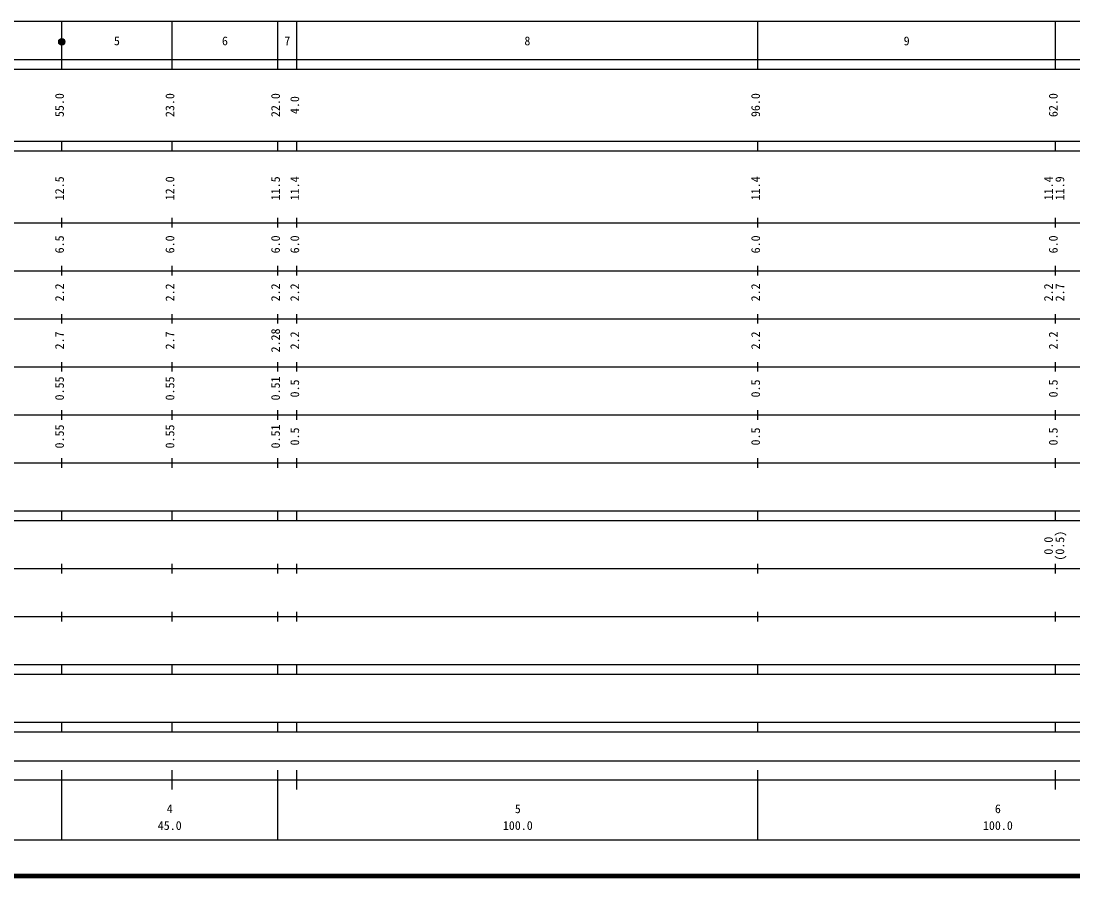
# Model space of a CAD drawing. Units: millimetres on the paper, enlarged 1000 times. Extents: x 40000 to 680000, y 20000 to 380000.
# Drawn here: x 314526 to 533642, y 20000 to 198000 of the extents above; entities that cross this region are included whole.
import ezdxf
from ezdxf.enums import TextEntityAlignment as Align

# ---------------------------------------------------------------- set-up
doc = ezdxf.new("R2010")
doc.units = ezdxf.units.MM
doc.header["$LTSCALE"] = 1000
doc.layers.add('M-TTL', color=2, linetype='Continuous', lineweight=140)
doc.layers.add('M-TTL-BAND', color=7, linetype='Continuous', lineweight=25)
doc.styles.add('ＭＳ ゴシック', font='')
doc.styles.get('ＭＳ ゴシック').set_extended_font_data('MS Gothic')

msp = doc.modelspace()

# ---------------------------------------------------------------- linework, layer by layer
at = {"layer": 'M-TTL'}
msp.add_line((40000, 20000), (680000, 20000), dxfattribs=at)
at = {"layer": 'M-TTL-BAND'}
for p, q in [((68000, 198000), (579000, 198000)), ((323000, 188000), (323000, 198000)), ((346000, 188000), (346000, 198000)), ((368000, 188000), (368000, 198000)), ((372000, 188000), (372000, 198000)), ((468000, 188000), (468000, 198000)), ((530000, 188000), (530000, 198000)), ((40000, 190000), (579000, 190000)), ((40000, 188000), (579000, 188000)), ((40000, 173000), (579000, 173000)), ((40000, 171000), (579000, 171000)), ((323000, 171000), (323000, 173000)), ((346000, 171000), (346000, 173000)), ((368000, 171000), (368000, 173000)), ((372000, 171000), (372000, 173000)), ((468000, 171000), (468000, 173000)), ((530000, 171000), (530000, 173000)), ((40000, 156000), (579000, 156000)), ((323000, 155000), (323000, 157000)), ((346000, 155000), (346000, 157000)), ((368000, 155000), (368000, 157000)), ((372000, 155000), (372000, 157000)), ((468000, 155000), (468000, 157000)), ((530000, 155000), (530000, 157000)), ((323000, 145000), (323000, 147000)), ((346000, 145000), (346000, 147000)), ((368000, 145000), (368000, 147000)), ((372000, 145000), (372000, 147000)), ((468000, 145000), (468000, 147000)), ((530000, 145000), (530000, 147000)), ((46000, 146000), (579000, 146000)), ((52000, 136000), (579000, 136000)), ((323000, 135000), (323000, 137000)), ((346000, 135000), (346000, 137000)), ((368000, 135000), (368000, 137000)), ((372000, 135000), (372000, 137000)), ((468000, 135000), (468000, 137000)), ((530000, 135000), (530000, 137000)), ((46000, 126000), (579000, 126000)), ((323000, 125000), (323000, 127000)), ((346000, 125000), (346000, 127000)), ((368000, 125000), (368000, 127000)), ((372000, 125000), (372000, 127000)), ((468000, 125000), (468000, 127000)), ((530000, 125000), (530000, 127000)), ((323000, 115000), (323000, 117000)), ((346000, 115000), (346000, 117000)), ((368000, 115000), (368000, 117000)), ((372000, 115000), (372000, 117000)), ((468000, 115000), (468000, 117000)), ((530000, 115000), (530000, 117000)), ((52000, 116000), (579000, 116000)), ((46000, 106000), (579000, 106000)), ((323000, 105000), (323000, 107000)), ((346000, 105000), (346000, 107000)), ((368000, 105000), (368000, 107000)), ((372000, 105000), (372000, 107000)), ((468000, 105000), (468000, 107000)), ((530000, 105000), (530000, 107000)), ((40000, 96000), (579000, 96000)), ((323000, 94000), (323000, 96000)), ((346000, 94000), (346000, 96000)), ((368000, 94000), (368000, 96000)), ((372000, 94000), (372000, 96000)), ((468000, 94000), (468000, 96000)), ((530000, 94000), (530000, 96000)), ((40000, 94000), (579000, 94000)), ((49000, 84000), (579000, 84000)), ((323000, 83000), (323000, 85000)), ((346000, 83000), (346000, 85000)), ((368000, 83000), (368000, 85000)), ((372000, 83000), (372000, 85000)), ((468000, 83000), (468000, 85000)), ((530000, 83000), (530000, 85000)), ((323000, 73000), (323000, 75000)), ((346000, 73000), (346000, 75000)), ((368000, 73000), (368000, 75000)), ((372000, 73000), (372000, 75000)), ((468000, 73000), (468000, 75000)), ((530000, 73000), (530000, 75000)), ((40000, 74000), (579000, 74000)), ((40000, 64000), (579000, 64000)), ((323000, 62000), (323000, 64000)), ((346000, 62000), (346000, 64000)), ((368000, 62000), (368000, 64000)), ((372000, 62000), (372000, 64000)), ((468000, 62000), (468000, 64000)), ((530000, 62000), (530000, 64000)), ((40000, 62000), (579000, 62000)), ((40000, 52000), (579000, 52000)), ((323000, 50000), (323000, 52000)), ((346000, 50000), (346000, 52000)), ((368000, 50000), (368000, 52000)), ((372000, 50000), (372000, 52000)), ((468000, 50000), (468000, 52000)), ((530000, 50000), (530000, 52000)), ((40000, 50000), (579000, 50000)), ((71000, 44000), (565000, 44000)), ((323000, 27500), (323000, 42000)), ((346000, 38000), (346000, 42000)), ((368000, 27500), (368000, 42000)), ((372000, 38000), (372000, 42000)), ((468000, 27500), (468000, 42000)), ((530000, 38000), (530000, 42000)), ((40000, 40000), (579000, 40000)), ((68000, 27500), (579000, 27500))]:
    msp.add_line(p, q, dxfattribs=at)
at = {"layer": 'M-TTL-BAND', "lineweight": 13}
for radius in [700, 600, 500, 400, 300, 200, 100]:
    msp.add_circle((323000, 193661), radius, dxfattribs=at)

# ---------------------------------------------------------------- texts
at = {"layer": 'M-TTL-BAND', "style": 'ＭＳ ゴシック'}
for s, p in [('5', (334500, 192405)), ('6', (357000, 192405)), ('7', (370000, 192405)), ('8', (420000, 192405)), ('9', (499000, 192405)), ('4', (345500, 32523)), ('5', (418000, 32523)), ('6', (518000, 32523)), ('45.0', (345500, 29033)), ('100.0', (418000, 29033)), ('100.0', (518000, 29033))]:
    msp.add_text(s, height=1833, dxfattribs=at).set_placement(p, align=Align.BOTTOM_CENTER)
for s, p in [('55.0', (324000, 180500)), ('23.0', (347000, 180500)), ('22.0', (369000, 180500)), ('4.0', (373000, 180500)), ('96.0', (469000, 180500)), ('62.0', (531000, 180500)), ('12.5', (324000, 163174)), ('12.0', (347000, 163174)), ('11.5', (369000, 163174)), ('11.4', (373000, 163174)), ('11.4', (469000, 163174)), ('11.4', (530000, 163174)), ('11.9', (532370, 163174)), ('6.5', (324000, 151500)), ('6.0', (347000, 151500)), ('6.0', (369000, 151500)), ('6.0', (373000, 151500)), ('6.0', (469000, 151500)), ('6.0', (531000, 151500)), ('2.2', (324000, 141500)), ('2.2', (347000, 141500)), ('2.2', (369000, 141500)), ('2.2', (373000, 141500)), ('2.2', (469000, 141500)), ('2.2', (530000, 141500)), ('2.7', (532370, 141500)), ('2.28', (369000, 131500)), ('2.7', (324000, 131500)), ('2.7', (347000, 131500)), ('2.2', (373000, 131500)), ('2.2', (469000, 131500)), ('2.2', (531000, 131500)), ('0.55', (324000, 121500)), ('0.55', (347000, 121500)), ('0.51', (369000, 121500)), ('0.5', (373000, 121500)), ('0.5', (469000, 121500)), ('0.5', (531000, 121500)), ('0.55', (324000, 111500)), ('0.55', (347000, 111500)), ('0.51', (369000, 111500)), ('0.5', (373000, 111500)), ('0.5', (469000, 111500)), ('0.5', (531000, 111500)), ('0.0', (530000, 88764)), ('(0.5)', (532370, 88764))]:
    msp.add_text(s, height=1833, rotation=90, dxfattribs=at).set_placement(p, align=Align.BOTTOM_CENTER)

doc.saveas('drawing.dxf')
